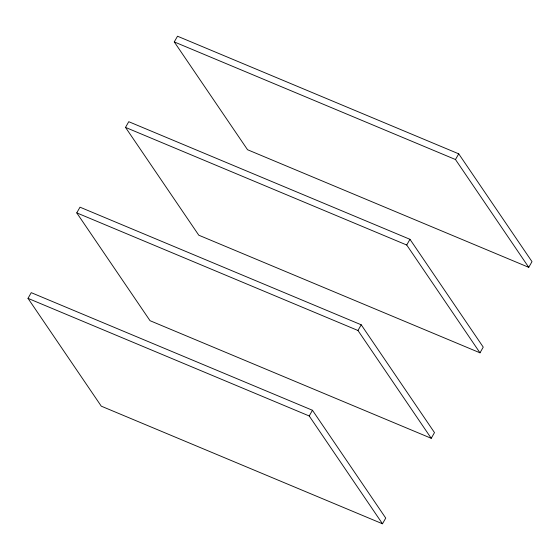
<?xml version="1.0" encoding="UTF-8"?>
<svg xmlns="http://www.w3.org/2000/svg" width="560" height="560" viewBox="0 0 560 560"><rect width="100%" height="100%" fill="white"/><g stroke="black" fill="none" stroke-linecap="round" stroke-linejoin="round"><path stroke-width="0.84" d="M28 298.354L31.248 292.656L312.459 410.27L385.735 518.084L382.48 523.782L101.276 406.168L28 298.354L309.211 415.968L382.48 523.782M76.755 212.877L80.003 207.179L361.214 324.793L434.49 432.6L431.242 438.305L150.031 320.691L76.755 212.877L357.966 330.491L431.242 438.305M125.51 127.4L128.758 121.695L409.969 239.309L483.245 347.123L479.997 352.821L198.786 235.207L125.51 127.4L406.721 245.014L479.997 352.821M174.265 41.916L177.52 36.218L458.724 153.832L532 261.646L528.752 267.344L247.541 149.73L174.265 41.916L455.476 159.53L528.752 267.344M309.211 415.968L312.459 410.27M357.966 330.491L361.214 324.793M406.721 245.014L409.969 239.309M455.476 159.53L458.724 153.832"/></g></svg>
